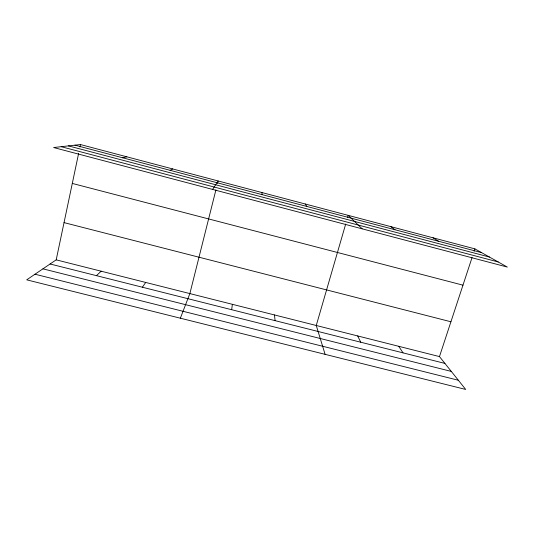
<?xml version="1.0" encoding="UTF-8"?>
<svg xmlns="http://www.w3.org/2000/svg" width="534" height="534" viewBox="0 0 534 534"><rect width="100%" height="100%" fill="white"/><g stroke="black" fill="none" stroke-linecap="round" stroke-linejoin="round"><path stroke-width="0.8" d="M231.676 309.707L232.357 304.307M56.197 259.851L439.469 356.585L465.695 389.446L26.7 279.836L56.197 259.851L78.611 153.465M79.98 146.983L80.487 144.554L474.906 248.871L507.3 267.067L53.62 147.531L80.487 144.554M215.923 189.85L189.864 293.587L180.365 318.204M217.552 183.389L218.159 180.966L212.592 189.416M345.698 224.046L316.255 325.486L325.106 354.342M347.527 217.732L348.215 215.362L362.165 228.826M439.469 356.585L472.056 257.548M474.132 251.24L474.906 248.871M142.384 287.225L145.702 282.439M96.454 275.657L101.153 271.192M170.106 170.313L172.689 168.938M122.753 157.804L126.805 156.802M34.99 274.216L458.352 380.248M50.096 263.983L444.915 363.414M42.927 268.842L451.303 371.417M64.04 222.618L450.923 321.775M72.297 183.429L462.971 285.163M74.954 145.168L481.615 252.635M68.432 145.889L489.491 257.061M61.196 146.69L498.202 261.954M433.047 237.797L438.501 241.241M390.815 226.63L394.993 229.747M398.744 346.306L403.01 352.854M305.248 204.001L306.81 206.444M357.673 335.939L360.73 342.207M261.894 192.534L262.114 194.63M274.483 314.94L275.07 320.64"/></g></svg>
